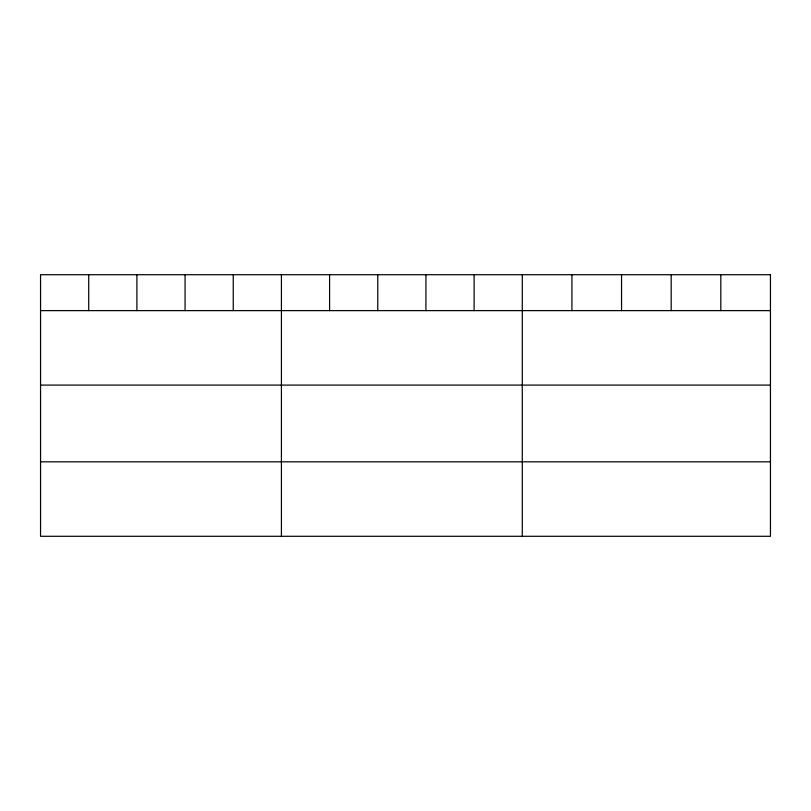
<?xml version="1.0" encoding="UTF-8"?>
<svg xmlns="http://www.w3.org/2000/svg" width="811" height="811" viewBox="0 0 811 811"><rect width="100%" height="100%" fill="white"/><g stroke="black" fill="none" stroke-linecap="round" stroke-linejoin="round"><path stroke-width="1.22" d="M40.55 310.623L770.45 310.623M40.55 385.093L770.45 385.093M40.55 461.824L770.45 461.824M720.817 274.706L720.817 310.623M671.184 274.706L671.184 310.623M621.55 274.706L621.55 310.623M571.917 274.706L571.917 310.623M522.284 274.706L522.284 536.294M474.111 274.706L474.111 310.623M425.937 274.706L425.937 310.623M377.764 274.706L377.764 310.623M329.59 274.706L329.59 310.623M281.417 274.706L281.417 536.294M233.244 274.706L233.244 310.623M185.07 274.706L185.07 310.623M136.897 274.706L136.897 310.623M88.723 274.706L88.723 310.623M770.45 274.706L40.55 274.706L40.55 536.294L770.45 536.294L770.45 274.706"/></g></svg>
